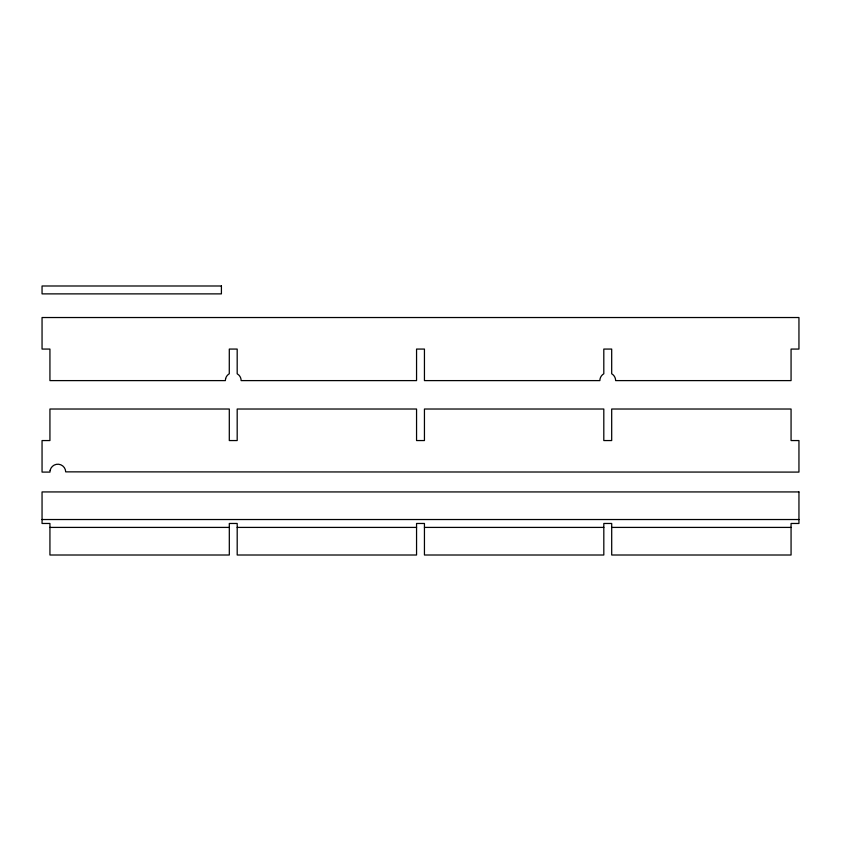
<?xml version="1.0" encoding="UTF-8"?>
<svg xmlns="http://www.w3.org/2000/svg" width="841" height="841" viewBox="0 0 841 841"><rect width="100%" height="100%" fill="white"/><g stroke="black" fill="none" stroke-linecap="round" stroke-linejoin="round"><path stroke-width="1.26" d="M42.05 519.528L798.95 519.528M49.934 527.412L229.309 527.412M237.194 527.412L416.558 527.412M424.442 527.412L603.817 527.412M611.701 527.412L791.066 527.412M50.145 470.287L49.966 472.095L42.05 472.095L42.05 440.558L49.934 440.558L49.934 409.02L229.299 409.02L229.299 440.558L237.183 440.558L237.183 409.02L416.558 409.02L416.558 440.558L424.442 440.558L424.442 409.02L603.806 409.02L603.806 440.558L611.691 440.558L611.691 409.02L791.066 409.02L791.066 440.558L798.95 440.558L798.95 472.095L65.703 471.864A7.884 7.884 0 0 0 50.145 470.287M225.619 378.597L225.367 380.605L49.934 380.605L49.934 349.068L42.05 349.068L42.05 317.53L798.95 317.53L798.95 349.068L791.066 349.068L791.066 380.605L615.633 380.605A7.884 7.884 0 0 0 611.691 373.782L611.691 349.068L603.806 349.068L603.806 373.782A7.884 7.884 0 0 0 599.864 380.605L424.442 380.605L424.442 349.068L416.558 349.068L416.558 380.605L241.125 380.605A7.884 7.884 0 0 0 238.802 375.012L237.183 373.782L237.183 349.068L229.299 349.068L229.278 373.793A7.884 7.884 0 0 0 225.619 378.597M221.414 285.993L42.05 285.993L42.05 293.877L221.414 293.877L221.414 285.993M798.95 491.932L42.05 491.932L42.05 523.47L49.934 523.47L49.934 555.007L229.309 555.007L229.309 523.47L237.194 523.47L237.194 555.007L416.558 555.007L416.558 523.47L424.442 523.47L424.442 555.007L603.817 555.007L603.817 523.47L611.701 523.47L611.701 555.007L791.066 555.007L791.066 523.47L798.95 523.47L798.95 491.932"/></g></svg>
